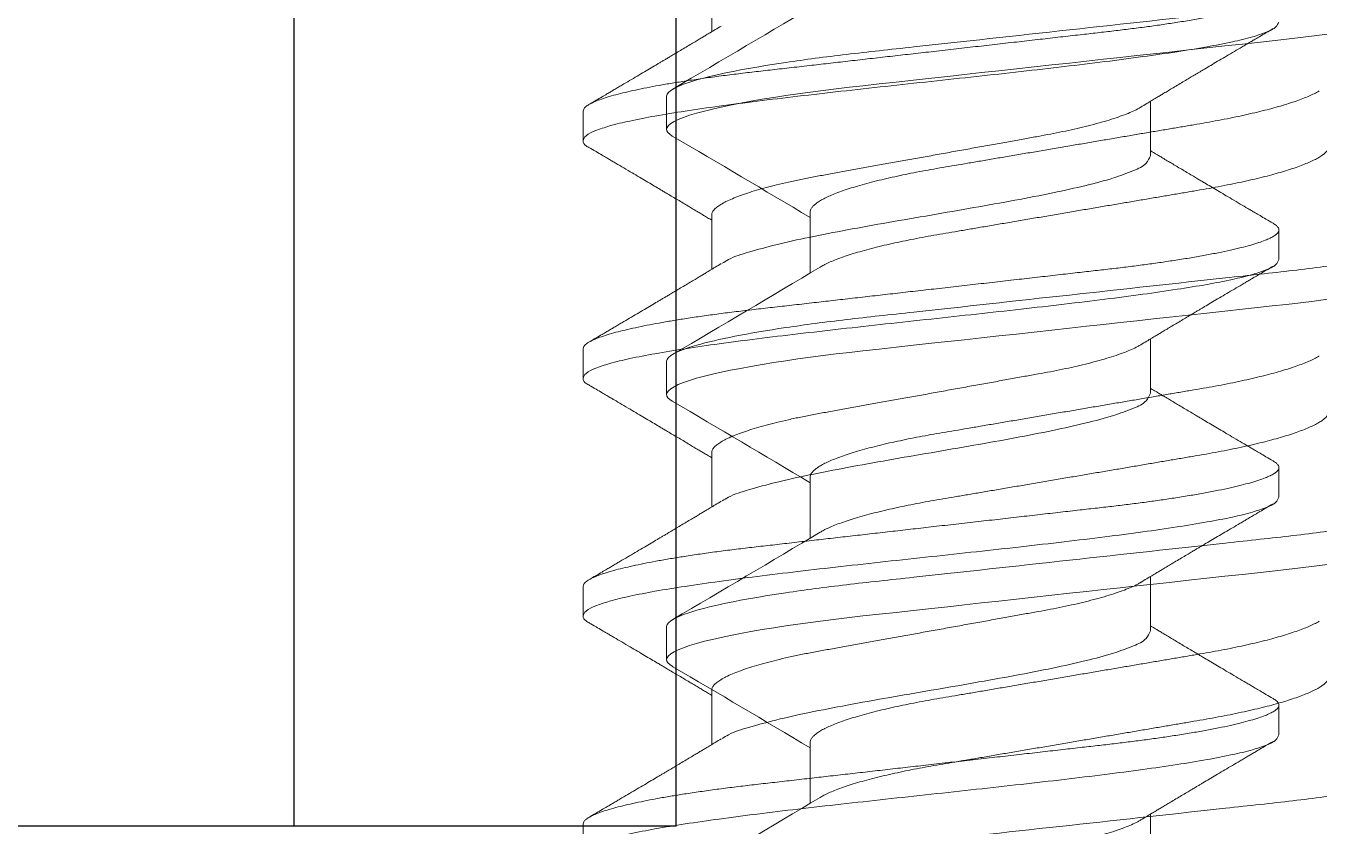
# Model space of a CAD drawing. Extents: x -82 to 113, y -82 to 93.
# Drawn here: x 28.7359 to 29.0407, y 78.844 to 79.0326 of the extents above; entities that cross this region are included whole.
import ezdxf

# ---------------------------------------------------------------- set-up
doc = ezdxf.new("R2010")
doc.units = 0
doc.header["$MEASUREMENT"] = 0
doc.linetypes.add('SLD-Solid', pattern=[0])
doc.layers.get('0').update_dxf_attribs({"linetype": 'CONTINUOUS'})
doc.layers.add('Ballons', color=7, linetype='CONTINUOUS')
doc.layers.add('INERTIA', color=7, linetype='CONTINUOUS')

# ---------------------------------------------------------------- blocks, each defined once
blk = doc.blocks.new('NO 8 2 IN')
at = {"color": 7, "linetype": 'SLD-Solid', "lineweight": 15}
for p, q in [((0.2505, 0.082), (0.2435, 0.082)), ((0.3065, 0.082), (0.2995, 0.082)), ((0.3625, 0.082), (0.3555, 0.082)), ((0.4185, 0.082), (0.4115, 0.082)), ((0.282, 0.05169), (0.26921, 0.05169)), ((0.338, 0.05169), (0.32521, 0.05169)), ((0.394, 0.05169), (0.38121, 0.05169)), ((0.45, 0.05169), (0.43721, 0.05169)), ((0.24, -0.05169), (0.25279, -0.05169)), ((0.296, -0.05169), (0.30879, -0.05169)), ((0.352, -0.05169), (0.36479, -0.05169)), ((0.408, -0.05169), (0.42079, -0.05169)), ((0.2715, -0.082), (0.2785, -0.082)), ((0.3275, -0.082), (0.3345, -0.082)), ((0.3835, -0.082), (0.3905, -0.082))]:
    blk.add_line(p, q, dxfattribs=at)
for points, knots in [([(0.24186, 0.08045), (0.24199, 0.08074), (0.24231, 0.08144), (0.24352, 0.08233), (0.24507, 0.08107), (0.24601, 0.07885), (0.24718, 0.07537), (0.24828, 0.07064), (0.24943, 0.0647), (0.25057, 0.05766), (0.25172, 0.04964), (0.25288, 0.04077), (0.25403, 0.0312), (0.25519, 0.0211), (0.25634, 0.01064), (0.2575, 0), (0.25866, -0.01064), (0.25981, -0.0211), (0.26097, -0.03121), (0.26212, -0.04077), (0.26328, -0.04964), (0.26443, -0.05766), (0.26557, -0.06471), (0.26672, -0.07062), (0.26781, -0.07541), (0.26899, -0.07877), (0.26993, -0.08123), (0.27108, -0.0818), (0.2715, -0.082)], [0, 0, 0, 0, 0.005731, 0.013729, 0.021729, 0.035806, 0.057193, 0.085897, 0.121575, 0.163691, 0.211566, 0.264413, 0.32135, 0.381419, 0.443609, 0.506868, 0.570127, 0.632316, 0.692385, 0.749322, 0.802168, 0.850043, 0.892158, 0.927835, 0.956539, 0.977925, 0.992002, 1, 1, 1, 1]), ([(0.2505, 0.082), (0.25067, 0.08196), (0.25108, 0.08188), (0.25159, 0.08134), (0.25213, 0.08055), (0.25267, 0.07943), (0.25324, 0.078), (0.25382, 0.07624), (0.25439, 0.07424), (0.25494, 0.07201), (0.25549, 0.06959), (0.25604, 0.06692), (0.25658, 0.06404), (0.25711, 0.06094), (0.25766, 0.05756), (0.2582, 0.05389), (0.25874, 0.04995), (0.25926, 0.04587), (0.25976, 0.04167), (0.26025, 0.03731), (0.26077, 0.03278), (0.26129, 0.02821), (0.26181, 0.02362), (0.26233, 0.01904), (0.26287, 0.01436), (0.26341, 0.00962), (0.26395, 0.00482), (0.26452, -0.00015), (0.2651, -0.00526), (0.26569, -0.01048), (0.26628, -0.01564), (0.26686, -0.02071), (0.26742, -0.02565), (0.26797, -0.03045), (0.26848, -0.03495), (0.26896, -0.03915), (0.2694, -0.04309), (0.26987, -0.04691), (0.27035, -0.05063), (0.27085, -0.05422), (0.27138, -0.05776), (0.27193, -0.06122), (0.27252, -0.06456), (0.27311, -0.06766), (0.2737, -0.07048), (0.2743, -0.07301), (0.27489, -0.07524), (0.27546, -0.07712), (0.27601, -0.07865), (0.27652, -0.07985), (0.27702, -0.08079), (0.27751, -0.08145), (0.27798, -0.0819), (0.27834, -0.08197), (0.2785, -0.082)], [0, 0, 0, 0, 0.003093, 0.007218, 0.012849, 0.020196, 0.029358, 0.040369, 0.053222, 0.066588, 0.081416, 0.097635, 0.11516, 0.133891, 0.153715, 0.176448, 0.200175, 0.224724, 0.249925, 0.275906, 0.303091, 0.331379, 0.358168, 0.385658, 0.413725, 0.442233, 0.471038, 0.499995, 0.531578, 0.562967, 0.593969, 0.624401, 0.654092, 0.682884, 0.710637, 0.735058, 0.758527, 0.78147, 0.803831, 0.825476, 0.846274, 0.867849, 0.888108, 0.906911, 0.924131, 0.939662, 0.953422, 0.965357, 0.974673, 0.982441, 0.988705, 0.993557, 0.99719, 1, 1, 1, 1]), ([(0.27056, 0.04945), (0.27028, 0.04991), (0.26975, 0.05078), (0.26903, 0.05198), (0.26843, 0.05298), (0.26791, 0.05385), (0.2674, 0.05471), (0.26682, 0.05567), (0.26614, 0.05681), (0.2654, 0.05805), (0.26464, 0.05932), (0.26393, 0.06051), (0.26332, 0.06153), (0.26283, 0.06237), (0.2624, 0.06309), (0.262, 0.06377), (0.26143, 0.06472), (0.26068, 0.06599), (0.25974, 0.06758), (0.25873, 0.06928), (0.2577, 0.07104), (0.25681, 0.07255), (0.25609, 0.07376), (0.25557, 0.07465), (0.25505, 0.07552), (0.25449, 0.07647), (0.25382, 0.07762), (0.25299, 0.07903), (0.25239, 0.08006), (0.25206, 0.08062)], [0, 0, 0, 0, 0.0451994, 0.0838995, 0.1160725, 0.1417323, 0.1675759, 0.1986999, 0.2351163, 0.2768365, 0.318633, 0.357685, 0.3906107, 0.4173953, 0.438437, 0.4596498, 0.4829882, 0.5298511, 0.5815661, 0.6360153, 0.6932005, 0.7506899, 0.7808661, 0.8094732, 0.8365086, 0.8645783, 0.9009618, 0.9460988, 1, 1, 1, 1]), ([(0.29794, 0.08062), (0.29762, 0.08006), (0.29701, 0.07903), (0.29618, 0.07762), (0.29551, 0.07648), (0.29495, 0.07553), (0.29426, 0.07436), (0.29336, 0.07282), (0.29227, 0.07098), (0.29121, 0.06918), (0.29023, 0.06752), (0.2893, 0.06596), (0.28853, 0.06465), (0.28791, 0.06361), (0.28739, 0.06273), (0.28679, 0.06173), (0.28612, 0.0606), (0.28539, 0.05936), (0.28467, 0.05816), (0.28398, 0.057), (0.28333, 0.05592), (0.28274, 0.05493), (0.28219, 0.05401), (0.28165, 0.05311), (0.28119, 0.05234), (0.28089, 0.05184), (0.28079, 0.05169)], [0, 0, 0, 0, 0.057982, 0.10656, 0.145743, 0.175979, 0.205039, 0.26703, 0.335195, 0.395553, 0.453065, 0.507733, 0.55728, 0.588303, 0.615908, 0.648764, 0.691919, 0.733036, 0.777294, 0.8174, 0.853077, 0.889788, 0.920247, 0.948394, 0.983846, 1, 1, 1, 1]), ([(0.29786, 0.08045), (0.29799, 0.08074), (0.29831, 0.08144), (0.29952, 0.08233), (0.30107, 0.08107), (0.30201, 0.07885), (0.30318, 0.07537), (0.30428, 0.07064), (0.30543, 0.0647), (0.30657, 0.05766), (0.30772, 0.04964), (0.30888, 0.04077), (0.31003, 0.0312), (0.31119, 0.0211), (0.31234, 0.01064), (0.3135, 0), (0.31466, -0.01064), (0.31581, -0.0211), (0.31697, -0.03121), (0.31812, -0.04077), (0.31928, -0.04964), (0.32043, -0.05766), (0.32157, -0.06471), (0.32272, -0.07062), (0.32381, -0.07541), (0.32499, -0.07877), (0.32593, -0.08123), (0.32708, -0.0818), (0.3275, -0.082)], [0, 0, 0, 0, 0.005731, 0.013729, 0.021728, 0.035806, 0.057192, 0.085897, 0.121575, 0.16369, 0.211566, 0.264413, 0.32135, 0.381419, 0.443609, 0.506868, 0.570127, 0.632316, 0.692385, 0.749321, 0.802168, 0.850043, 0.892157, 0.927835, 0.956539, 0.977925, 0.992001, 1, 1, 1, 1]), ([(0.3065, 0.082), (0.30667, 0.08196), (0.30708, 0.08188), (0.30759, 0.08134), (0.30813, 0.08055), (0.30867, 0.07943), (0.30924, 0.078), (0.30982, 0.07624), (0.31039, 0.07424), (0.31094, 0.07201), (0.31149, 0.06959), (0.31204, 0.06692), (0.31258, 0.06404), (0.31311, 0.06094), (0.31365, 0.05756), (0.3142, 0.05389), (0.31474, 0.04995), (0.31526, 0.04587), (0.31576, 0.04167), (0.31625, 0.03731), (0.31677, 0.03278), (0.31729, 0.02821), (0.31781, 0.02362), (0.31833, 0.01904), (0.31886, 0.01436), (0.31941, 0.00962), (0.31995, 0.00482), (0.32052, -0.00015), (0.3211, -0.00526), (0.32169, -0.01048), (0.32228, -0.01564), (0.32286, -0.02071), (0.32342, -0.02565), (0.32397, -0.03045), (0.32448, -0.03495), (0.32496, -0.03915), (0.3254, -0.04309), (0.32587, -0.04691), (0.32635, -0.05063), (0.32685, -0.05422), (0.32738, -0.05776), (0.32793, -0.06122), (0.32852, -0.06456), (0.32911, -0.06766), (0.3297, -0.07048), (0.3303, -0.07301), (0.33089, -0.07524), (0.33146, -0.07712), (0.33201, -0.07865), (0.33252, -0.07985), (0.33302, -0.08079), (0.33351, -0.08145), (0.33398, -0.0819), (0.33434, -0.08197), (0.3345, -0.082)], [0, 0, 0, 0, 0.003092, 0.007218, 0.012848, 0.020196, 0.029358, 0.040368, 0.053221, 0.066587, 0.081415, 0.097635, 0.11516, 0.13389, 0.153715, 0.176448, 0.200174, 0.224724, 0.249924, 0.275905, 0.303091, 0.331379, 0.358167, 0.385658, 0.413725, 0.442232, 0.471038, 0.499995, 0.531578, 0.562966, 0.593969, 0.624401, 0.654092, 0.682884, 0.710636, 0.735058, 0.758527, 0.78147, 0.803831, 0.825476, 0.846274, 0.867849, 0.888108, 0.906911, 0.924131, 0.939662, 0.953422, 0.965357, 0.974673, 0.982441, 0.988705, 0.993557, 0.99719, 1, 1, 1, 1]), ([(0.32656, 0.04945), (0.32628, 0.04991), (0.32575, 0.05078), (0.32503, 0.05198), (0.32443, 0.05298), (0.32391, 0.05385), (0.3234, 0.05471), (0.32282, 0.05567), (0.32214, 0.05681), (0.3214, 0.05805), (0.32064, 0.05932), (0.31993, 0.06051), (0.31932, 0.06153), (0.31883, 0.06237), (0.3184, 0.06309), (0.318, 0.06377), (0.31743, 0.06472), (0.31668, 0.06599), (0.31574, 0.06758), (0.31473, 0.06928), (0.3137, 0.07104), (0.31281, 0.07255), (0.31209, 0.07376), (0.31157, 0.07465), (0.31105, 0.07552), (0.31049, 0.07647), (0.30982, 0.07762), (0.30899, 0.07903), (0.30839, 0.08006), (0.30806, 0.08062)], [0, 0, 0, 0, 0.0451994, 0.0838995, 0.1160725, 0.1417313, 0.1675749, 0.1986999, 0.2351163, 0.2768365, 0.318633, 0.357685, 0.3906107, 0.4173953, 0.438437, 0.4596488, 0.4829882, 0.5298511, 0.5815661, 0.6360153, 0.6931995, 0.7506899, 0.7808661, 0.8094732, 0.8365086, 0.8645783, 0.9009618, 0.9460988, 1, 1, 1, 1]), ([(0.35394, 0.08062), (0.35362, 0.08006), (0.35301, 0.07903), (0.35218, 0.07762), (0.35151, 0.07648), (0.35095, 0.07553), (0.35026, 0.07436), (0.34936, 0.07282), (0.34827, 0.07098), (0.34721, 0.06918), (0.34623, 0.06752), (0.3453, 0.06596), (0.34453, 0.06465), (0.34391, 0.06361), (0.34339, 0.06273), (0.34279, 0.06173), (0.34212, 0.0606), (0.34139, 0.05936), (0.34067, 0.05816), (0.33998, 0.057), (0.33933, 0.05592), (0.33874, 0.05493), (0.33819, 0.05401), (0.33765, 0.05311), (0.33719, 0.05234), (0.33689, 0.05184), (0.33679, 0.05169)], [0, 0, 0, 0, 0.057982, 0.10656, 0.145743, 0.175978, 0.205039, 0.26703, 0.335195, 0.395552, 0.453065, 0.507732, 0.55728, 0.588303, 0.615908, 0.648764, 0.691919, 0.733036, 0.777294, 0.8174, 0.853077, 0.889788, 0.920247, 0.948394, 0.983846, 1, 1, 1, 1]), ([(0.35386, 0.08045), (0.35399, 0.08074), (0.35431, 0.08144), (0.35552, 0.08233), (0.35707, 0.08107), (0.35801, 0.07885), (0.35918, 0.07537), (0.36028, 0.07064), (0.36143, 0.0647), (0.36257, 0.05766), (0.36372, 0.04964), (0.36488, 0.04077), (0.36603, 0.0312), (0.36719, 0.0211), (0.36834, 0.01064), (0.3695, 0), (0.37066, -0.01064), (0.37181, -0.0211), (0.37297, -0.03121), (0.37412, -0.04077), (0.37528, -0.04964), (0.37643, -0.05766), (0.37757, -0.06471), (0.37872, -0.07062), (0.37981, -0.07541), (0.38099, -0.07877), (0.38193, -0.08123), (0.38308, -0.0818), (0.3835, -0.082)], [0, 0, 0, 0, 0.005731, 0.013729, 0.021728, 0.035806, 0.057192, 0.085897, 0.121575, 0.16369, 0.211566, 0.264413, 0.32135, 0.381419, 0.443609, 0.506868, 0.570127, 0.632316, 0.692385, 0.749321, 0.802168, 0.850043, 0.892157, 0.927835, 0.956539, 0.977925, 0.992001, 1, 1, 1, 1]), ([(0.3625, 0.082), (0.36267, 0.08196), (0.36308, 0.08188), (0.36359, 0.08134), (0.36413, 0.08055), (0.36467, 0.07943), (0.36524, 0.078), (0.36582, 0.07624), (0.36639, 0.07424), (0.36694, 0.07201), (0.36749, 0.06959), (0.36804, 0.06692), (0.36858, 0.06404), (0.36911, 0.06094), (0.36966, 0.05756), (0.3702, 0.05389), (0.37074, 0.04995), (0.37126, 0.04587), (0.37176, 0.04167), (0.37225, 0.03731), (0.37277, 0.03278), (0.37329, 0.02821), (0.37381, 0.02362), (0.37433, 0.01904), (0.37487, 0.01436), (0.37541, 0.00962), (0.37595, 0.00482), (0.37652, -0.00015), (0.3771, -0.00526), (0.37769, -0.01048), (0.37828, -0.01564), (0.37886, -0.02071), (0.37942, -0.02565), (0.37997, -0.03045), (0.38048, -0.03495), (0.38096, -0.03915), (0.3814, -0.04309), (0.38187, -0.04691), (0.38235, -0.05063), (0.38285, -0.05422), (0.38338, -0.05776), (0.38393, -0.06122), (0.38452, -0.06456), (0.38511, -0.06766), (0.3857, -0.07048), (0.3863, -0.07301), (0.38689, -0.07524), (0.38746, -0.07712), (0.38801, -0.07865), (0.38852, -0.07985), (0.38902, -0.08079), (0.38951, -0.08145), (0.38998, -0.0819), (0.39034, -0.08197), (0.3905, -0.082)], [0, 0, 0, 0, 0.003092, 0.007218, 0.012848, 0.020196, 0.029358, 0.040368, 0.053221, 0.066587, 0.081415, 0.097635, 0.11516, 0.13389, 0.153715, 0.176448, 0.200174, 0.224724, 0.249924, 0.275905, 0.303091, 0.331379, 0.358167, 0.385658, 0.413725, 0.442232, 0.471038, 0.499994, 0.531578, 0.562966, 0.593968, 0.624401, 0.654092, 0.682884, 0.710636, 0.735058, 0.758526, 0.78147, 0.803831, 0.825476, 0.846274, 0.867849, 0.888108, 0.906911, 0.924131, 0.939662, 0.953422, 0.965357, 0.974672, 0.982441, 0.988705, 0.993557, 0.99719, 1, 1, 1, 1]), ([(0.38256, 0.04945), (0.38228, 0.04991), (0.38175, 0.05078), (0.38103, 0.05198), (0.38043, 0.05298), (0.37991, 0.05385), (0.3794, 0.05471), (0.37882, 0.05567), (0.37814, 0.05681), (0.3774, 0.05805), (0.37664, 0.05932), (0.37593, 0.06051), (0.37532, 0.06153), (0.37483, 0.06237), (0.3744, 0.06309), (0.374, 0.06377), (0.37343, 0.06472), (0.37268, 0.06599), (0.37174, 0.06758), (0.37073, 0.06928), (0.3697, 0.07104), (0.36881, 0.07255), (0.36809, 0.07376), (0.36757, 0.07465), (0.36705, 0.07552), (0.36649, 0.07647), (0.36582, 0.07762), (0.36499, 0.07903), (0.36439, 0.08006), (0.36406, 0.08062)], [0, 0, 0, 0, 0.045199, 0.083899, 0.116073, 0.141731, 0.167575, 0.198699, 0.235117, 0.276837, 0.318632, 0.357685, 0.39061, 0.417396, 0.438437, 0.459649, 0.482989, 0.529851, 0.581567, 0.636016, 0.6932, 0.750691, 0.780867, 0.809473, 0.836508, 0.864578, 0.900963, 0.9461, 1, 1, 1, 1]), ([(0.40994, 0.08062), (0.40962, 0.08006), (0.40901, 0.07903), (0.40818, 0.07762), (0.40751, 0.07648), (0.40695, 0.07553), (0.40626, 0.07436), (0.40536, 0.07282), (0.40427, 0.07098), (0.40321, 0.06918), (0.40223, 0.06752), (0.4013, 0.06596), (0.40053, 0.06465), (0.39991, 0.06361), (0.39939, 0.06273), (0.39879, 0.06173), (0.39812, 0.0606), (0.39739, 0.05936), (0.39667, 0.05816), (0.39598, 0.057), (0.39533, 0.05592), (0.39474, 0.05493), (0.39419, 0.05401), (0.39365, 0.05311), (0.39319, 0.05234), (0.39289, 0.05184), (0.39279, 0.05169)], [0, 0, 0, 0, 0.057982, 0.10656, 0.145743, 0.175978, 0.205039, 0.267031, 0.335196, 0.395553, 0.453065, 0.507733, 0.55728, 0.588303, 0.615909, 0.648764, 0.691919, 0.733036, 0.777294, 0.817401, 0.853077, 0.889788, 0.920247, 0.948394, 0.983846, 1, 1, 1, 1]), ([(0.40986, 0.08045), (0.40999, 0.08074), (0.41031, 0.08144), (0.41152, 0.08233), (0.41307, 0.08107), (0.41401, 0.07885), (0.41518, 0.07537), (0.41628, 0.07064), (0.41743, 0.0647), (0.41857, 0.05766), (0.41972, 0.04964), (0.42088, 0.04077), (0.42203, 0.0312), (0.42319, 0.0211), (0.42434, 0.01064), (0.4255, 0), (0.42666, -0.01064), (0.42781, -0.0211), (0.42897, -0.03121), (0.43012, -0.04077), (0.43128, -0.04964), (0.43243, -0.05766), (0.43357, -0.06471), (0.43472, -0.07062), (0.43581, -0.07541), (0.43699, -0.07877), (0.43793, -0.08123), (0.43908, -0.0818), (0.4395, -0.082)], [0, 0, 0, 0, 0.0057312, 0.0137294, 0.0217283, 0.0358057, 0.0571924, 0.0858972, 0.1215754, 0.1636904, 0.2115661, 0.2644133, 0.3213499, 0.3814193, 0.4436088, 0.5068678, 0.5701267, 0.6323161, 0.6923852, 0.7493214, 0.8021681, 0.8500432, 0.8921576, 0.9278349, 0.956539, 0.9779248, 0.9920013, 1, 1, 1, 1]), ([(0.4185, 0.082), (0.41867, 0.08196), (0.41908, 0.08188), (0.41959, 0.08134), (0.42013, 0.08055), (0.42067, 0.07943), (0.42124, 0.078), (0.42182, 0.07624), (0.42239, 0.07424), (0.42294, 0.07201), (0.42349, 0.06959), (0.42404, 0.06692), (0.42458, 0.06404), (0.42511, 0.06094), (0.42565, 0.05756), (0.4262, 0.05389), (0.42674, 0.04995), (0.42726, 0.04587), (0.42776, 0.04167), (0.42825, 0.03731), (0.42877, 0.03278), (0.42929, 0.02821), (0.42981, 0.02362), (0.43033, 0.01904), (0.43087, 0.01436), (0.43141, 0.00962), (0.43195, 0.00482), (0.43252, -0.00015), (0.4331, -0.00526), (0.43369, -0.01048), (0.43428, -0.01564), (0.43486, -0.02071), (0.43542, -0.02565), (0.43597, -0.03045), (0.43648, -0.03495), (0.43696, -0.03915), (0.4374, -0.04309), (0.43787, -0.04691), (0.43835, -0.05063), (0.43885, -0.05422), (0.43938, -0.05776), (0.43993, -0.06122), (0.44052, -0.06456), (0.44111, -0.06766), (0.4417, -0.07048), (0.4423, -0.07301), (0.44289, -0.07524), (0.44346, -0.07712), (0.44401, -0.07865), (0.44452, -0.07985), (0.44502, -0.08079), (0.44551, -0.08145), (0.44598, -0.0819), (0.44634, -0.08197), (0.4465, -0.082)], [0, 0, 0, 0, 0.003092, 0.007218, 0.012848, 0.020196, 0.029358, 0.040369, 0.053221, 0.066587, 0.081415, 0.097635, 0.11516, 0.13389, 0.153715, 0.176448, 0.200174, 0.224724, 0.249924, 0.275906, 0.303091, 0.331379, 0.358168, 0.385658, 0.413725, 0.442232, 0.471038, 0.499995, 0.531578, 0.562966, 0.593969, 0.624401, 0.654092, 0.682884, 0.710636, 0.735058, 0.758527, 0.78147, 0.803831, 0.825476, 0.846274, 0.867849, 0.888108, 0.906911, 0.924131, 0.939662, 0.953422, 0.965357, 0.974673, 0.982441, 0.988705, 0.993557, 0.99719, 1, 1, 1, 1]), ([(0.43856, 0.04945), (0.43828, 0.04991), (0.43775, 0.05078), (0.43703, 0.05198), (0.43643, 0.05298), (0.43591, 0.05385), (0.4354, 0.05471), (0.43482, 0.05567), (0.43414, 0.05681), (0.4334, 0.05805), (0.43264, 0.05932), (0.43193, 0.06051), (0.43132, 0.06153), (0.43083, 0.06237), (0.4304, 0.06309), (0.43, 0.06377), (0.42943, 0.06472), (0.42868, 0.06599), (0.42774, 0.06758), (0.42673, 0.06928), (0.4257, 0.07104), (0.42481, 0.07255), (0.42409, 0.07376), (0.42357, 0.07465), (0.42305, 0.07552), (0.42249, 0.07647), (0.42182, 0.07762), (0.42099, 0.07903), (0.42039, 0.08006), (0.42006, 0.08062)], [0, 0, 0, 0, 0.0451999, 0.083899, 0.1160726, 0.1417319, 0.1675755, 0.1986995, 0.2351164, 0.2768371, 0.3186332, 0.3576857, 0.3906104, 0.417396, 0.4384372, 0.4596495, 0.4829884, 0.5298514, 0.5815664, 0.6360157, 0.6932004, 0.7506903, 0.7808665, 0.8094736, 0.8365085, 0.8645782, 0.9009622, 0.9460993, 1, 1, 1, 1]), ([(0.226, 0.05169), (0.2262, 0.05166), (0.22664, 0.05159), (0.22727, 0.05114), (0.2279, 0.05045), (0.22856, 0.04949), (0.22923, 0.04825), (0.2299, 0.04678), (0.23056, 0.04508), (0.23122, 0.0432), (0.23187, 0.0411), (0.23251, 0.0388), (0.23316, 0.03628), (0.2338, 0.03355), (0.23442, 0.03063), (0.23502, 0.0276), (0.23559, 0.02443), (0.23618, 0.02113), (0.23679, 0.01775), (0.23742, 0.0143), (0.23805, 0.01082), (0.23869, 0.00726), (0.23934, 0.00364), (0.24001, -0.00007), (0.2407, -0.00386), (0.24139, -0.00769), (0.24207, -0.01146), (0.24273, -0.01513), (0.24337, -0.01868), (0.24398, -0.02203), (0.24454, -0.02517), (0.24508, -0.02813), (0.24565, -0.03098), (0.24624, -0.03372), (0.24687, -0.03639), (0.24752, -0.03894), (0.24821, -0.04135), (0.2489, -0.04355), (0.24959, -0.0455), (0.25029, -0.0472), (0.25088, -0.04849), (0.2513, -0.04919), (0.25145, -0.04943)], [0, 0, 0, 0, 0.0056596, 0.0125775, 0.0213653, 0.0323514, 0.0456894, 0.0614234, 0.0784222, 0.0974409, 0.1183585, 0.1410209, 0.1652458, 0.1924203, 0.2208648, 0.2503104, 0.2805997, 0.3124186, 0.3457877, 0.3784822, 0.412166, 0.4466135, 0.4815807, 0.5168111, 0.5541707, 0.5912168, 0.6276441, 0.6631648, 0.6975151, 0.7304611, 0.7600589, 0.7884189, 0.816064, 0.8427915, 0.8683763, 0.8940211, 0.9178953, 0.9397843, 0.9595096, 0.9769374, 0.9919871, 1, 1, 1, 1]), ([(0.27063, 0.04922), (0.27093, 0.04874), (0.27214, 0.04681), (0.27341, 0.04246), (0.27518, 0.03613), (0.27685, 0.02837), (0.27857, 0.01954), (0.28028, 0.00996), (0.282, 0), (0.28372, -0.00996), (0.28543, -0.01954), (0.28714, -0.02838), (0.28885, -0.0361), (0.2905, -0.04254), (0.29224, -0.04717), (0.29368, -0.05064), (0.29537, -0.0514), (0.296, -0.05169)], [0, 0, 0, 0, 0.016211, 0.064626, 0.128031, 0.204413, 0.291076, 0.384847, 0.48225, 0.579652, 0.673423, 0.760083, 0.836464, 0.899866, 0.948278, 0.98085, 1, 1, 1, 1]), ([(0.282, 0.05169), (0.2822, 0.05166), (0.28264, 0.05159), (0.28327, 0.05114), (0.2839, 0.05045), (0.28456, 0.04949), (0.28523, 0.04825), (0.2859, 0.04678), (0.28656, 0.04508), (0.28722, 0.0432), (0.28787, 0.0411), (0.28851, 0.0388), (0.28916, 0.03628), (0.2898, 0.03355), (0.29042, 0.03063), (0.29102, 0.0276), (0.29159, 0.02443), (0.29218, 0.02113), (0.29279, 0.01775), (0.29342, 0.0143), (0.29405, 0.01082), (0.29469, 0.00726), (0.29534, 0.00364), (0.29601, -0.00007), (0.2967, -0.00386), (0.29739, -0.00769), (0.29807, -0.01146), (0.29873, -0.01513), (0.29937, -0.01868), (0.29998, -0.02203), (0.30054, -0.02517), (0.30108, -0.02813), (0.30165, -0.03098), (0.30224, -0.03372), (0.30287, -0.03639), (0.30352, -0.03894), (0.30421, -0.04135), (0.3049, -0.04355), (0.30559, -0.0455), (0.30629, -0.0472), (0.30688, -0.04849), (0.3073, -0.04919), (0.30745, -0.04943)], [0, 0, 0, 0, 0.00566, 0.012577, 0.021365, 0.032352, 0.045689, 0.061423, 0.078422, 0.097441, 0.118359, 0.141021, 0.165246, 0.19242, 0.220865, 0.25031, 0.2806, 0.312419, 0.345788, 0.378482, 0.412166, 0.446614, 0.481581, 0.516811, 0.554171, 0.591217, 0.627644, 0.663165, 0.697515, 0.730461, 0.760059, 0.788419, 0.816064, 0.842792, 0.868376, 0.894021, 0.917895, 0.939784, 0.95951, 0.976937, 0.991987, 1, 1, 1, 1]), ([(0.32663, 0.04922), (0.32693, 0.04874), (0.32814, 0.04681), (0.32941, 0.04246), (0.33118, 0.03613), (0.33285, 0.02837), (0.33457, 0.01954), (0.33628, 0.00996), (0.338, 0), (0.33972, -0.00996), (0.34143, -0.01954), (0.34314, -0.02838), (0.34485, -0.0361), (0.3465, -0.04254), (0.34824, -0.04717), (0.34968, -0.05064), (0.35137, -0.0514), (0.352, -0.05169)], [0, 0, 0, 0, 0.016211, 0.064626, 0.128031, 0.204413, 0.291076, 0.384847, 0.48225, 0.579652, 0.673423, 0.760084, 0.836464, 0.899866, 0.948278, 0.980851, 1, 1, 1, 1]), ([(0.338, 0.05169), (0.3382, 0.05166), (0.33864, 0.05159), (0.33927, 0.05114), (0.3399, 0.05045), (0.34056, 0.04949), (0.34123, 0.04825), (0.3419, 0.04678), (0.34256, 0.04508), (0.34322, 0.0432), (0.34387, 0.0411), (0.34451, 0.0388), (0.34516, 0.03628), (0.3458, 0.03355), (0.34642, 0.03063), (0.34702, 0.0276), (0.34759, 0.02443), (0.34818, 0.02113), (0.34879, 0.01775), (0.34942, 0.0143), (0.35005, 0.01082), (0.35069, 0.00726), (0.35134, 0.00364), (0.35201, -0.00007), (0.3527, -0.00386), (0.35339, -0.00769), (0.35407, -0.01146), (0.35473, -0.01513), (0.35537, -0.01868), (0.35598, -0.02203), (0.35654, -0.02517), (0.35708, -0.02813), (0.35765, -0.03098), (0.35824, -0.03372), (0.35887, -0.03639), (0.35952, -0.03894), (0.36021, -0.04135), (0.3609, -0.04355), (0.36159, -0.0455), (0.36229, -0.0472), (0.36288, -0.04849), (0.3633, -0.04919), (0.36345, -0.04943)], [0, 0, 0, 0, 0.00566, 0.012578, 0.021366, 0.032352, 0.04569, 0.061424, 0.078422, 0.097441, 0.118359, 0.141021, 0.165246, 0.192421, 0.220865, 0.250311, 0.2806, 0.312419, 0.345788, 0.378482, 0.412166, 0.446614, 0.481581, 0.516811, 0.554171, 0.591217, 0.627644, 0.663165, 0.697515, 0.730461, 0.760059, 0.788419, 0.816064, 0.842792, 0.868377, 0.894021, 0.917895, 0.939785, 0.95951, 0.976938, 0.991987, 1, 1, 1, 1]), ([(0.38263, 0.04922), (0.38293, 0.04874), (0.38414, 0.04681), (0.38541, 0.04246), (0.38718, 0.03613), (0.38885, 0.02837), (0.39057, 0.01954), (0.39228, 0.00996), (0.394, 0), (0.39572, -0.00996), (0.39743, -0.01954), (0.39914, -0.02838), (0.40085, -0.0361), (0.4025, -0.04254), (0.40424, -0.04717), (0.40568, -0.05064), (0.40737, -0.0514), (0.408, -0.05169)], [0, 0, 0, 0, 0.016211, 0.064626, 0.128031, 0.204413, 0.291076, 0.384847, 0.48225, 0.579652, 0.673423, 0.760083, 0.836464, 0.899866, 0.948278, 0.98085, 1, 1, 1, 1]), ([(0.394, 0.05169), (0.3942, 0.05166), (0.39464, 0.05159), (0.39527, 0.05114), (0.3959, 0.05045), (0.39656, 0.04949), (0.39723, 0.04825), (0.3979, 0.04678), (0.39856, 0.04508), (0.39922, 0.0432), (0.39987, 0.0411), (0.40051, 0.0388), (0.40116, 0.03628), (0.40179, 0.03355), (0.40242, 0.03063), (0.40302, 0.0276), (0.40359, 0.02443), (0.40418, 0.02113), (0.40479, 0.01775), (0.40542, 0.0143), (0.40605, 0.01082), (0.40669, 0.00726), (0.40734, 0.00364), (0.40801, -0.00007), (0.4087, -0.00386), (0.40939, -0.00769), (0.41007, -0.01146), (0.41073, -0.01513), (0.41137, -0.01868), (0.41198, -0.02203), (0.41254, -0.02517), (0.41308, -0.02813), (0.41365, -0.03098), (0.41424, -0.03372), (0.41487, -0.03639), (0.41552, -0.03894), (0.41621, -0.04135), (0.4169, -0.04355), (0.41759, -0.0455), (0.41829, -0.0472), (0.41888, -0.04849), (0.4193, -0.04919), (0.41945, -0.04943)], [0, 0, 0, 0, 0.00566, 0.012578, 0.021366, 0.032352, 0.04569, 0.061424, 0.078423, 0.097441, 0.118359, 0.141021, 0.165246, 0.192421, 0.220865, 0.250311, 0.2806, 0.312419, 0.345788, 0.378482, 0.412166, 0.446614, 0.481581, 0.516811, 0.554171, 0.591217, 0.627644, 0.663165, 0.697515, 0.730461, 0.760059, 0.788419, 0.816064, 0.842792, 0.868376, 0.894021, 0.917895, 0.939784, 0.95951, 0.976938, 0.991987, 1, 1, 1, 1]), ([(0.25144, -0.04945), (0.25172, -0.04991), (0.25225, -0.05078), (0.25297, -0.05198), (0.25357, -0.05298), (0.25409, -0.05385), (0.2546, -0.05471), (0.25518, -0.05567), (0.25586, -0.05681), (0.2566, -0.05805), (0.25736, -0.05932), (0.25807, -0.06051), (0.25868, -0.06153), (0.25917, -0.06237), (0.2596, -0.06309), (0.26, -0.06377), (0.26057, -0.06472), (0.26132, -0.06599), (0.26226, -0.06758), (0.26327, -0.06928), (0.2643, -0.07104), (0.26519, -0.07255), (0.26591, -0.07376), (0.26643, -0.07465), (0.26695, -0.07552), (0.26751, -0.07647), (0.26818, -0.07762), (0.26901, -0.07903), (0.26961, -0.08006), (0.26994, -0.08062)], [0, 0, 0, 0, 0.045199, 0.083899, 0.116073, 0.141731, 0.167575, 0.198699, 0.235117, 0.276837, 0.318633, 0.357685, 0.39061, 0.417396, 0.438437, 0.459649, 0.482989, 0.529852, 0.581567, 0.636016, 0.6932, 0.750691, 0.780867, 0.809474, 0.836508, 0.864578, 0.900963, 0.9461, 1, 1, 1, 1]), ([(0.28006, -0.08062), (0.28038, -0.08006), (0.28099, -0.07903), (0.28182, -0.07762), (0.28249, -0.07648), (0.28305, -0.07553), (0.28374, -0.07436), (0.28464, -0.07282), (0.28573, -0.07098), (0.28679, -0.06918), (0.28777, -0.06752), (0.2887, -0.06596), (0.28947, -0.06465), (0.29009, -0.06361), (0.29061, -0.06273), (0.29121, -0.06173), (0.29188, -0.0606), (0.29261, -0.05936), (0.29333, -0.05816), (0.29402, -0.057), (0.29467, -0.05592), (0.29526, -0.05493), (0.29581, -0.05401), (0.29635, -0.05311), (0.29681, -0.05234), (0.29711, -0.05184), (0.29721, -0.05169)], [0, 0, 0, 0, 0.0579817, 0.1065596, 0.1457427, 0.1759776, 0.2050392, 0.2670301, 0.3351954, 0.3955529, 0.4530647, 0.5077331, 0.5572798, 0.5883029, 0.6159083, 0.6487641, 0.6919186, 0.7330355, 0.7772941, 0.8174003, 0.8530775, 0.8897876, 0.9202468, 0.9483936, 0.9838456, 1, 1, 1, 1]), ([(0.30744, -0.04945), (0.30772, -0.04991), (0.30825, -0.05078), (0.30897, -0.05198), (0.30957, -0.05298), (0.31009, -0.05385), (0.3106, -0.05471), (0.31118, -0.05567), (0.31186, -0.05681), (0.3126, -0.05805), (0.31336, -0.05932), (0.31407, -0.06051), (0.31468, -0.06153), (0.31517, -0.06237), (0.3156, -0.06309), (0.316, -0.06377), (0.31657, -0.06472), (0.31732, -0.06599), (0.31826, -0.06758), (0.31927, -0.06928), (0.3203, -0.07104), (0.32119, -0.07255), (0.32191, -0.07376), (0.32243, -0.07465), (0.32295, -0.07552), (0.32351, -0.07647), (0.32418, -0.07762), (0.32501, -0.07903), (0.32561, -0.08006), (0.32594, -0.08062)], [0, 0, 0, 0, 0.0451994, 0.0838995, 0.1160725, 0.1417313, 0.1675749, 0.1986999, 0.2351163, 0.2768365, 0.318633, 0.357685, 0.3906107, 0.4173953, 0.438437, 0.4596488, 0.4829882, 0.5298511, 0.5815661, 0.6360153, 0.6931995, 0.7506899, 0.7808661, 0.8094732, 0.8365086, 0.8645783, 0.9009618, 0.9460988, 1, 1, 1, 1]), ([(0.33606, -0.08062), (0.33638, -0.08006), (0.33699, -0.07903), (0.33782, -0.07762), (0.33849, -0.07648), (0.33905, -0.07553), (0.33974, -0.07436), (0.34064, -0.07282), (0.34173, -0.07098), (0.34279, -0.06918), (0.34377, -0.06752), (0.3447, -0.06596), (0.34547, -0.06465), (0.34609, -0.06361), (0.34661, -0.06273), (0.34721, -0.06173), (0.34788, -0.0606), (0.34861, -0.05936), (0.34933, -0.05816), (0.35002, -0.057), (0.35067, -0.05592), (0.35126, -0.05493), (0.35181, -0.05401), (0.35235, -0.05311), (0.35281, -0.05234), (0.35311, -0.05184), (0.35321, -0.05169)], [0, 0, 0, 0, 0.0579828, 0.1065596, 0.1457427, 0.1759787, 0.2050392, 0.2670312, 0.3351953, 0.3955529, 0.4530647, 0.5077331, 0.5572798, 0.5883029, 0.6159083, 0.6487641, 0.6919186, 0.7330355, 0.7772941, 0.8174003, 0.8530775, 0.8897876, 0.9202468, 0.9483936, 0.9838456, 1, 1, 1, 1]), ([(0.36344, -0.04945), (0.36372, -0.04991), (0.36425, -0.05078), (0.36497, -0.05198), (0.36557, -0.05298), (0.36609, -0.05385), (0.3666, -0.05471), (0.36718, -0.05567), (0.36786, -0.05681), (0.3686, -0.05805), (0.36936, -0.05932), (0.37007, -0.06051), (0.37068, -0.06153), (0.37117, -0.06237), (0.3716, -0.06309), (0.372, -0.06377), (0.37257, -0.06472), (0.37332, -0.06599), (0.37426, -0.06758), (0.37527, -0.06928), (0.3763, -0.07104), (0.37719, -0.07255), (0.37791, -0.07376), (0.37843, -0.07465), (0.37895, -0.07552), (0.37951, -0.07647), (0.38018, -0.07762), (0.38101, -0.07903), (0.38161, -0.08006), (0.38194, -0.08062)], [0, 0, 0, 0, 0.045199, 0.0839, 0.116073, 0.141732, 0.167576, 0.1987, 0.235116, 0.276837, 0.318633, 0.357686, 0.390611, 0.417395, 0.438437, 0.45965, 0.482988, 0.529851, 0.581566, 0.636015, 0.693201, 0.75069, 0.780866, 0.809473, 0.836509, 0.864578, 0.900962, 0.946099, 1, 1, 1, 1]), ([(0.39206, -0.08062), (0.39238, -0.08006), (0.39299, -0.07903), (0.39382, -0.07762), (0.39449, -0.07648), (0.39505, -0.07553), (0.39574, -0.07436), (0.39664, -0.07282), (0.39773, -0.07098), (0.39879, -0.06918), (0.39977, -0.06752), (0.4007, -0.06596), (0.40147, -0.06465), (0.40209, -0.06361), (0.40261, -0.06273), (0.40321, -0.06173), (0.40388, -0.0606), (0.40461, -0.05936), (0.40533, -0.05816), (0.40602, -0.057), (0.40667, -0.05592), (0.40726, -0.05493), (0.40781, -0.05401), (0.40835, -0.05311), (0.40881, -0.05234), (0.40911, -0.05184), (0.40921, -0.05169)], [0, 0, 0, 0, 0.0579822, 0.1065601, 0.1457433, 0.1759787, 0.2050392, 0.2670307, 0.3351959, 0.3955529, 0.4530653, 0.5077331, 0.5572798, 0.5883034, 0.6159088, 0.6487641, 0.6919192, 0.7330361, 0.7772946, 0.8174008, 0.8530775, 0.8897876, 0.9202473, 0.9483941, 0.9838456, 1, 1, 1, 1]), ([(0.41944, -0.04945), (0.41972, -0.04991), (0.42025, -0.05078), (0.42097, -0.05198), (0.42157, -0.05298), (0.42209, -0.05385), (0.4226, -0.05471), (0.42318, -0.05567), (0.42386, -0.05681), (0.4246, -0.05805), (0.42536, -0.05932), (0.42607, -0.06051), (0.42668, -0.06153), (0.42717, -0.06237), (0.4276, -0.06309), (0.428, -0.06377), (0.42857, -0.06472), (0.42932, -0.06599), (0.43026, -0.06758), (0.43127, -0.06928), (0.4323, -0.07104), (0.43319, -0.07255), (0.43391, -0.07376), (0.43443, -0.07465), (0.43495, -0.07552), (0.43551, -0.07647), (0.43618, -0.07762), (0.43701, -0.07903), (0.43761, -0.08006), (0.43794, -0.08062)], [0, 0, 0, 0, 0.045199, 0.083899, 0.116073, 0.141732, 0.167575, 0.1987, 0.235116, 0.276837, 0.318633, 0.357685, 0.39061, 0.417395, 0.438437, 0.45965, 0.482988, 0.529851, 0.581566, 0.636015, 0.6932, 0.75069, 0.780866, 0.809473, 0.836508, 0.864578, 0.900962, 0.946099, 1, 1, 1, 1]), ([(0.2785, -0.082), (0.27867, -0.08196), (0.27907, -0.08188), (0.2796, -0.08134), (0.27989, -0.08088), (0.28006, -0.08062)], [0, 0, 0, 0, 0.240958, 0.562463, 1, 1, 1, 1]), ([(0.3345, -0.082), (0.33467, -0.08196), (0.33507, -0.08188), (0.3356, -0.08134), (0.33589, -0.08088), (0.33606, -0.08062)], [0, 0, 0, 0, 0.2409576, 0.562463, 1, 1, 1, 1]), ([(0.3905, -0.082), (0.39067, -0.08196), (0.39107, -0.08188), (0.3916, -0.08134), (0.39189, -0.08088), (0.39206, -0.08062)], [0, 0, 0, 0, 0.2409584, 0.5624519, 1, 1, 1, 1])]:
    blk.add_open_spline(points, degree=3, knots=knots, dxfattribs=at)
blk = doc.blocks.new('FGSFG FG')
at = {"layer": 'INERTIA', "color": 7}
for p, q in [((-67.72469, 44.74864), (-67.72469, 45.0972)), ((-67.63469, 44.74864), (-67.63469, 45.0972)), ((-67.72469, 44.74864), (-67.26969, 44.74864))]:
    blk.add_line(p, q, dxfattribs=at)
blk = doc.blocks.new('20350')
at = {"color": 7, "linetype": 'Continuous', "lineweight": 15}
for p, q in [((0.41791, 0.09499), (0.4101, 0.09499)), ((0.4804, 0.09499), (0.47259, 0.09499)), ((0.54289, 0.09499), (0.53508, 0.09499)), ((0.39057, 0.06116), (0.37621, 0.06116)), ((0.45306, 0.06116), (0.4387, 0.06116)), ((0.51555, 0.06116), (0.50119, 0.06116))]:
    blk.add_line(p, q, dxfattribs=at)
at = {"color": 7, "linetype": 'Continuous', "lineweight": 15, "flags": 128}
for points in [[(0.40843, 0.09349), (0.40851, 0.09364), (0.40892, 0.09424), (0.40933, 0.09466), (0.40972, 0.0949), (0.4101, 0.09499), (0.41053, 0.09488), (0.41098, 0.09456), (0.41144, 0.09401), (0.41192, 0.09323), (0.41241, 0.09223), (0.4129, 0.09101), (0.4134, 0.08957), (0.4139, 0.08791), (0.41441, 0.08602), (0.41487, 0.08416), (0.41533, 0.08213), (0.41579, 0.07994), (0.41625, 0.0776), (0.41671, 0.07511), (0.41716, 0.07249), (0.41761, 0.06973), (0.41805, 0.06686), (0.41846, 0.06403), (0.41886, 0.0611), (0.41925, 0.0581), (0.41964, 0.05503), (0.42001, 0.05189), (0.42038, 0.04871), (0.4208, 0.04488), (0.42123, 0.04091), (0.42168, 0.0368), (0.42215, 0.03258), (0.42257, 0.02871), (0.423, 0.02476), (0.42344, 0.02074), (0.42389, 0.01667), (0.42434, 0.01254), (0.4248, 0.00838), (0.42526, 0.0042), (0.42572, 0), (0.42616, -0.00399), (0.42659, -0.00797), (0.42703, -0.01193), (0.42746, -0.01585), (0.42788, -0.01974), (0.4283, -0.02357), (0.42879, -0.02801), (0.42927, -0.03235), (0.42973, -0.03659), (0.43018, -0.0407), (0.43057, -0.04425), (0.43095, -0.0477), (0.43133, -0.05107), (0.43172, -0.05438), (0.43212, -0.05762), (0.43254, -0.06079)], [(0.47092, 0.09349), (0.471, 0.09364), (0.47142, 0.09424), (0.47182, 0.09466), (0.47221, 0.0949), (0.47259, 0.09499), (0.47302, 0.09488), (0.47347, 0.09456), (0.47393, 0.09401), (0.47441, 0.09323), (0.4749, 0.09223), (0.47539, 0.09101), (0.47589, 0.08957), (0.47639, 0.08791), (0.4769, 0.08602), (0.47736, 0.08416), (0.47782, 0.08213), (0.47828, 0.07994), (0.47874, 0.0776), (0.4792, 0.07511), (0.47965, 0.07249), (0.4801, 0.06973), (0.48054, 0.06686), (0.48095, 0.06403), (0.48135, 0.0611), (0.48174, 0.0581), (0.48213, 0.05503), (0.4825, 0.05189), (0.48287, 0.04871), (0.48329, 0.04488), (0.48372, 0.04091), (0.48417, 0.0368), (0.48464, 0.03258), (0.48506, 0.02871), (0.48549, 0.02476), (0.48594, 0.02074), (0.48638, 0.01667), (0.48683, 0.01254), (0.48729, 0.00838), (0.48775, 0.0042), (0.48821, 0), (0.48865, -0.00399), (0.48908, -0.00797), (0.48952, -0.01193), (0.48995, -0.01585), (0.49037, -0.01974), (0.49079, -0.02357), (0.49128, -0.02801), (0.49176, -0.03235), (0.49222, -0.03659), (0.49267, -0.0407), (0.49306, -0.04425), (0.49344, -0.0477), (0.49382, -0.05107), (0.49421, -0.05438), (0.49461, -0.05762), (0.49503, -0.06079)], [(0.53341, 0.09349), (0.53349, 0.09364), (0.53391, 0.09424), (0.53431, 0.09466), (0.5347, 0.0949), (0.53508, 0.09499), (0.53551, 0.09488), (0.53596, 0.09456), (0.53642, 0.09401), (0.5369, 0.09323), (0.53739, 0.09223), (0.53788, 0.09101), (0.53838, 0.08957), (0.53888, 0.08791), (0.53939, 0.08602), (0.53985, 0.08416), (0.54031, 0.08213), (0.54077, 0.07994), (0.54123, 0.0776), (0.54169, 0.07511), (0.54214, 0.07249), (0.54259, 0.06973), (0.54303, 0.06686), (0.54344, 0.06403), (0.54384, 0.0611), (0.54424, 0.0581), (0.54462, 0.05503), (0.545, 0.05189), (0.54536, 0.04871), (0.54578, 0.04488), (0.54622, 0.04091), (0.54667, 0.0368), (0.54713, 0.03258), (0.54755, 0.02871), (0.54799, 0.02476), (0.54843, 0.02074), (0.54887, 0.01667), (0.54933, 0.01254), (0.54978, 0.00838), (0.55024, 0.0042), (0.5507, 0), (0.55114, -0.00399), (0.55157, -0.00797), (0.55201, -0.01193), (0.55244, -0.01585), (0.55286, -0.01974), (0.55329, -0.02357), (0.55377, -0.02801), (0.55425, -0.03235), (0.55471, -0.03659), (0.55516, -0.0407), (0.55555, -0.04425), (0.55593, -0.0477), (0.55631, -0.05107), (0.5567, -0.05438), (0.5571, -0.05762), (0.55752, -0.06079)]]:
    blk.add_lwpolyline(points, dxfattribs=at)
at = {"color": 7, "linetype": 'Continuous', "lineweight": 15}
for centre, radius, start, end in [((3.84056, 2.13216), 4.03618, 210.33766, 210.91015), ((-3.19323, 2.20171), 4.1733, 329.14192, 329.65783), ((3.90379, 2.13259), 4.03703, 210.33772, 210.91009), ((-3.13251, 2.20276), 4.17536, 329.14199, 329.65765), ((3.96774, 2.13346), 4.03873, 210.33784, 210.90997), ((-3.07226, 2.20408), 4.17797, 329.1422, 329.65754), ((4.03128, 2.13408), 4.03994, 210.33792, 210.90988)]:
    blk.add_arc(centre, radius, start, end, dxfattribs=at)
for points, knots in [([(0.35542, 0.09499), (0.35654, 0.09499), (0.35786, 0.09267), (0.36061, 0.08305), (0.36204, 0.07574), (0.36403, 0.06242), (0.36466, 0.0576), (0.36585, 0.04756), (0.3664, 0.04234), (0.36825, 0.02541), (0.36964, 0.01273), (0.37243, -0.01273), (0.37383, -0.02541), (0.37568, -0.04234), (0.37623, -0.04756), (0.37742, -0.0576), (0.37805, -0.06242), (0.38004, -0.07574), (0.38147, -0.08305), (0.38422, -0.09267), (0.38553, -0.09499), (0.38666, -0.09499)], [0, 0, 0, 0, 0.125, 0.125, 0.25, 0.25, 0.3125, 0.3125, 0.375, 0.375, 0.5, 0.5, 0.625, 0.625, 0.6875, 0.6875, 0.75, 0.75, 0.875, 0.875, 1, 1, 1, 1]), ([(0.41791, 0.09499), (0.41904, 0.09499), (0.42035, 0.09267), (0.4231, 0.08305), (0.42453, 0.07574), (0.42652, 0.06242), (0.42715, 0.0576), (0.42834, 0.04756), (0.42889, 0.04234), (0.43074, 0.02541), (0.43214, 0.01273), (0.43493, -0.01273), (0.43632, -0.02541), (0.43817, -0.04234), (0.43872, -0.04756), (0.43991, -0.0576), (0.44054, -0.06242), (0.44253, -0.07574), (0.44396, -0.08305), (0.44671, -0.09267), (0.44803, -0.09499), (0.44915, -0.09499)], [0, 0, 0, 0, 0.125, 0.125, 0.25, 0.25, 0.3125, 0.3125, 0.375, 0.375, 0.5, 0.5, 0.625, 0.625, 0.6875, 0.6875, 0.75, 0.75, 0.875, 0.875, 1, 1, 1, 1]), ([(0.4804, 0.09499), (0.48153, 0.09499), (0.48284, 0.09267), (0.48559, 0.08305), (0.48703, 0.07574), (0.48901, 0.06242), (0.48964, 0.0576), (0.49083, 0.04756), (0.49138, 0.04234), (0.49323, 0.02541), (0.49463, 0.01273), (0.49742, -0.01273), (0.49881, -0.02541), (0.50066, -0.04234), (0.50121, -0.04756), (0.5024, -0.0576), (0.50303, -0.06242), (0.50502, -0.07574), (0.50645, -0.08305), (0.5092, -0.09267), (0.51052, -0.09499), (0.51164, -0.09499)], [0, 0, 0, 0, 0.125, 0.125, 0.25, 0.25, 0.3125, 0.3125, 0.375, 0.375, 0.5, 0.5, 0.625, 0.625, 0.6875, 0.6875, 0.75, 0.75, 0.875, 0.875, 1, 1, 1, 1]), ([(0.54289, 0.09499), (0.54402, 0.09499), (0.54533, 0.09267), (0.54808, 0.08305), (0.54952, 0.07574), (0.5515, 0.06242), (0.55213, 0.0576), (0.55332, 0.04756), (0.55387, 0.04234), (0.55573, 0.02541), (0.55712, 0.01273), (0.55991, -0.01273), (0.5613, -0.02541), (0.56315, -0.04234), (0.56371, -0.04756), (0.56489, -0.0576), (0.56552, -0.06242), (0.56751, -0.07574), (0.56894, -0.08305), (0.57169, -0.09267), (0.57301, -0.09499), (0.57413, -0.09499)], [0, 0, 0, 0, 0.125, 0.125, 0.25, 0.25, 0.3125, 0.3125, 0.375, 0.375, 0.5, 0.5, 0.625, 0.625, 0.6875, 0.6875, 0.75, 0.75, 0.875, 0.875, 1, 1, 1, 1]), ([(0.39057, 0.06116), (0.39073, 0.06115), (0.39105, 0.06111), (0.39156, 0.06084), (0.39208, 0.0604), (0.39261, 0.05978), (0.39317, 0.05897), (0.39373, 0.05797), (0.3943, 0.05679), (0.39489, 0.0554), (0.3955, 0.0538), (0.39611, 0.05199), (0.39672, 0.05), (0.39733, 0.04784), (0.39793, 0.04553), (0.39851, 0.04312), (0.39907, 0.04062), (0.3996, 0.03807), (0.40012, 0.03543), (0.40062, 0.03271), (0.4011, 0.02992), (0.40158, 0.02705), (0.40209, 0.02406), (0.40263, 0.02093), (0.40319, 0.01764), (0.40377, 0.01422), (0.40436, 0.01073), (0.40497, 0.00719), (0.40558, 0.0036), (0.40618, 0.00005), (0.40678, -0.00344), (0.40736, -0.00686), (0.40794, -0.01025), (0.40851, -0.01359), (0.40906, -0.01687), (0.40961, -0.02008), (0.41014, -0.02319), (0.41066, -0.02625), (0.41117, -0.02925), (0.41167, -0.03219), (0.41219, -0.03504), (0.41273, -0.03782), (0.41329, -0.04051), (0.41386, -0.04304), (0.41443, -0.04542), (0.415, -0.04764), (0.41558, -0.04971), (0.41616, -0.05164), (0.41675, -0.0534), (0.41733, -0.05499), (0.41791, -0.05642), (0.4185, -0.05766), (0.4189, -0.05845), (0.41911, -0.05877), (0.41913, -0.0588)], [0, 0, 0, 0, 0.018425, 0.037098, 0.055995, 0.075092, 0.094361, 0.113774, 0.1333, 0.152908, 0.173502, 0.194114, 0.214705, 0.235238, 0.255675, 0.275982, 0.295213, 0.314265, 0.333111, 0.351727, 0.370105, 0.388591, 0.407319, 0.426267, 0.446322, 0.466559, 0.486941, 0.507436, 0.528005, 0.548612, 0.568283, 0.587921, 0.607494, 0.626969, 0.646317, 0.665508, 0.684513, 0.703307, 0.722741, 0.74198, 0.761439, 0.781155, 0.801099, 0.821241, 0.840622, 0.860124, 0.879715, 0.899364, 0.919038, 0.938704, 0.95833, 0.977882, 0.998253, 1, 1, 1, 1]), ([(0.45306, 0.06116), (0.45322, 0.06115), (0.45354, 0.06111), (0.45405, 0.06084), (0.45457, 0.0604), (0.45511, 0.05978), (0.45566, 0.05897), (0.45622, 0.05797), (0.45679, 0.05679), (0.45738, 0.0554), (0.45799, 0.0538), (0.4586, 0.05199), (0.45921, 0.05), (0.45982, 0.04784), (0.46042, 0.04553), (0.461, 0.04312), (0.46156, 0.04062), (0.46209, 0.03807), (0.46261, 0.03543), (0.46311, 0.03271), (0.46359, 0.02992), (0.46408, 0.02705), (0.46458, 0.02406), (0.46512, 0.02093), (0.46568, 0.01764), (0.46626, 0.01422), (0.46685, 0.01073), (0.46746, 0.00719), (0.46807, 0.0036), (0.46867, 0.00005), (0.46927, -0.00344), (0.46985, -0.00686), (0.47043, -0.01025), (0.471, -0.01359), (0.47155, -0.01687), (0.4721, -0.02008), (0.47263, -0.02319), (0.47315, -0.02625), (0.47366, -0.02925), (0.47416, -0.03219), (0.47468, -0.03504), (0.47522, -0.03782), (0.47578, -0.04051), (0.47635, -0.04304), (0.47692, -0.04542), (0.47749, -0.04764), (0.47807, -0.04971), (0.47865, -0.05164), (0.47924, -0.0534), (0.47982, -0.05499), (0.4804, -0.05642), (0.48099, -0.05766), (0.48139, -0.05845), (0.48161, -0.05877), (0.48162, -0.0588)], [0, 0, 0, 0, 0.018425, 0.037098, 0.055995, 0.075092, 0.094361, 0.113774, 0.1333, 0.152908, 0.173502, 0.194114, 0.214705, 0.235238, 0.255675, 0.275982, 0.295213, 0.314265, 0.333111, 0.351727, 0.370105, 0.388591, 0.407319, 0.426267, 0.446322, 0.466559, 0.486941, 0.507436, 0.528005, 0.548612, 0.568283, 0.587921, 0.607494, 0.626969, 0.646317, 0.665508, 0.684513, 0.703307, 0.722741, 0.74198, 0.761439, 0.781155, 0.801099, 0.821241, 0.840622, 0.860124, 0.879715, 0.899364, 0.919038, 0.938704, 0.95833, 0.977882, 0.998253, 1, 1, 1, 1]), ([(0.51555, 0.06116), (0.51571, 0.06115), (0.51603, 0.06111), (0.51654, 0.06084), (0.51706, 0.0604), (0.5176, 0.05978), (0.51815, 0.05897), (0.51871, 0.05797), (0.51929, 0.05679), (0.51988, 0.0554), (0.52048, 0.0538), (0.52109, 0.05199), (0.5217, 0.05), (0.52231, 0.04784), (0.52291, 0.04553), (0.52349, 0.04312), (0.52405, 0.04062), (0.52458, 0.03807), (0.5251, 0.03543), (0.5256, 0.03271), (0.52608, 0.02992), (0.52657, 0.02705), (0.52707, 0.02406), (0.52761, 0.02093), (0.52817, 0.01764), (0.52875, 0.01422), (0.52934, 0.01073), (0.52995, 0.00719), (0.53056, 0.0036), (0.53116, 0.00005), (0.53176, -0.00344), (0.53234, -0.00686), (0.53292, -0.01025), (0.53349, -0.01359), (0.53405, -0.01687), (0.53459, -0.02008), (0.53512, -0.02319), (0.53564, -0.02625), (0.53615, -0.02925), (0.53665, -0.03219), (0.53717, -0.03504), (0.53771, -0.03782), (0.53827, -0.04051), (0.53884, -0.04304), (0.53941, -0.04542), (0.53998, -0.04764), (0.54056, -0.04971), (0.54114, -0.05164), (0.54173, -0.0534), (0.54231, -0.05499), (0.54289, -0.05642), (0.54348, -0.05766), (0.54388, -0.05845), (0.5441, -0.05877), (0.54411, -0.0588)], [0, 0, 0, 0, 0.018425, 0.037098, 0.055995, 0.075092, 0.094361, 0.113774, 0.1333, 0.152908, 0.173502, 0.194114, 0.214705, 0.235238, 0.255675, 0.275982, 0.295213, 0.314265, 0.333111, 0.351727, 0.370105, 0.388591, 0.407319, 0.426267, 0.446323, 0.466559, 0.486941, 0.507436, 0.528005, 0.548612, 0.568283, 0.587921, 0.607494, 0.626969, 0.646317, 0.665508, 0.684513, 0.703307, 0.722741, 0.74198, 0.761439, 0.781155, 0.801099, 0.821241, 0.840622, 0.860124, 0.879715, 0.899364, 0.919038, 0.938704, 0.95833, 0.977882, 0.998253, 1, 1, 1, 1]), ([(0.37763, 0.05879), (0.37779, 0.05852), (0.37814, 0.05792), (0.37868, 0.05678), (0.37927, 0.0554), (0.37987, 0.0538), (0.38049, 0.05199), (0.3811, 0.05), (0.38171, 0.04784), (0.38231, 0.04553), (0.38289, 0.04312), (0.38344, 0.04062), (0.38398, 0.03807), (0.38449, 0.03543), (0.38499, 0.03271), (0.38547, 0.02992), (0.38596, 0.02705), (0.38647, 0.02406), (0.387, 0.02093), (0.38756, 0.01764), (0.38815, 0.01422), (0.38874, 0.01073), (0.38934, 0.00719), (0.38995, 0.0036), (0.39056, 0.00005), (0.39115, -0.00344), (0.39174, -0.00686), (0.39231, -0.01025), (0.39288, -0.01359), (0.39344, -0.01687), (0.39399, -0.02008), (0.39452, -0.02319), (0.39504, -0.02625), (0.39555, -0.02925), (0.39605, -0.03219), (0.39657, -0.03504), (0.39711, -0.03782), (0.39767, -0.04051), (0.39823, -0.04304), (0.3988, -0.04542), (0.39937, -0.04764), (0.39995, -0.04971), (0.40054, -0.05164), (0.40112, -0.0534), (0.40171, -0.055), (0.40229, -0.05641), (0.40287, -0.05767), (0.40346, -0.05875), (0.40404, -0.05964), (0.40461, -0.06033), (0.40515, -0.06081), (0.40568, -0.06111), (0.40602, -0.06114), (0.40619, -0.06116)], [0, 0, 0, 0, 0.01655, 0.036076, 0.055684, 0.076279, 0.09689, 0.117481, 0.138014, 0.158452, 0.178759, 0.19799, 0.217041, 0.235888, 0.254503, 0.272882, 0.291368, 0.310096, 0.329043, 0.349099, 0.369335, 0.389718, 0.410212, 0.430781, 0.451388, 0.471059, 0.490697, 0.51027, 0.529746, 0.549094, 0.568285, 0.58729, 0.606083, 0.625518, 0.644756, 0.664216, 0.683932, 0.703876, 0.724018, 0.743399, 0.7629, 0.782492, 0.802141, 0.821815, 0.841481, 0.861106, 0.880659, 0.90103, 0.921251, 0.941289, 0.961112, 0.980691, 1, 1, 1, 1]), ([(0.44012, 0.05879), (0.44028, 0.05852), (0.44063, 0.05792), (0.44117, 0.05678), (0.44176, 0.0554), (0.44236, 0.0538), (0.44298, 0.05199), (0.44359, 0.05), (0.4442, 0.04784), (0.4448, 0.04553), (0.44538, 0.04312), (0.44593, 0.04062), (0.44647, 0.03807), (0.44699, 0.03543), (0.44749, 0.03271), (0.44796, 0.02992), (0.44845, 0.02705), (0.44896, 0.02406), (0.4495, 0.02093), (0.45005, 0.01764), (0.45064, 0.01422), (0.45123, 0.01073), (0.45184, 0.00719), (0.45245, 0.0036), (0.45305, 0.00005), (0.45364, -0.00344), (0.45423, -0.00686), (0.4548, -0.01025), (0.45537, -0.01359), (0.45593, -0.01687), (0.45648, -0.02008), (0.45701, -0.02319), (0.45753, -0.02625), (0.45804, -0.02925), (0.45854, -0.03219), (0.45906, -0.03504), (0.4596, -0.03782), (0.46016, -0.04051), (0.46072, -0.04304), (0.46129, -0.04542), (0.46187, -0.04764), (0.46244, -0.04971), (0.46303, -0.05164), (0.46361, -0.0534), (0.4642, -0.055), (0.46478, -0.05641), (0.46537, -0.05767), (0.46595, -0.05875), (0.46653, -0.05964), (0.4671, -0.06033), (0.46765, -0.06081), (0.46817, -0.06111), (0.46851, -0.06114), (0.46868, -0.06116)], [0, 0, 0, 0, 0.016551, 0.036076, 0.055684, 0.076279, 0.09689, 0.117481, 0.138014, 0.158452, 0.178759, 0.19799, 0.217041, 0.235888, 0.254503, 0.272882, 0.291368, 0.310096, 0.329043, 0.349099, 0.369335, 0.389718, 0.410212, 0.430781, 0.451388, 0.471059, 0.490697, 0.51027, 0.529746, 0.549094, 0.568285, 0.58729, 0.606083, 0.625518, 0.644756, 0.664216, 0.683932, 0.703876, 0.724018, 0.743399, 0.7629, 0.782492, 0.802141, 0.821815, 0.841481, 0.861106, 0.880659, 0.90103, 0.921251, 0.941289, 0.961112, 0.980691, 1, 1, 1, 1]), ([(0.50261, 0.05879), (0.50277, 0.05852), (0.50312, 0.05792), (0.50366, 0.05678), (0.50425, 0.0554), (0.50486, 0.0538), (0.50547, 0.05199), (0.50608, 0.05), (0.50669, 0.04784), (0.50729, 0.04553), (0.50787, 0.04312), (0.50842, 0.04062), (0.50896, 0.03807), (0.50948, 0.03543), (0.50998, 0.03271), (0.51045, 0.02992), (0.51094, 0.02705), (0.51145, 0.02406), (0.51199, 0.02093), (0.51255, 0.01764), (0.51313, 0.01422), (0.51372, 0.01073), (0.51433, 0.00719), (0.51494, 0.0036), (0.51554, 0.00005), (0.51614, -0.00344), (0.51672, -0.00686), (0.5173, -0.01025), (0.51786, -0.01359), (0.51842, -0.01687), (0.51897, -0.02008), (0.5195, -0.02319), (0.52002, -0.02625), (0.52053, -0.02925), (0.52103, -0.03219), (0.52155, -0.03504), (0.52209, -0.03782), (0.52265, -0.04051), (0.52321, -0.04304), (0.52378, -0.04542), (0.52436, -0.04764), (0.52493, -0.04971), (0.52552, -0.05164), (0.5261, -0.0534), (0.52669, -0.055), (0.52727, -0.05641), (0.52786, -0.05767), (0.52844, -0.05875), (0.52902, -0.05964), (0.52959, -0.06033), (0.53014, -0.06081), (0.53067, -0.06111), (0.531, -0.06114), (0.53117, -0.06116)], [0, 0, 0, 0, 0.016551, 0.036076, 0.055684, 0.076279, 0.09689, 0.117481, 0.138014, 0.158452, 0.178759, 0.19799, 0.217041, 0.235888, 0.254503, 0.272882, 0.291368, 0.310096, 0.329043, 0.349099, 0.369335, 0.389718, 0.410212, 0.430781, 0.451388, 0.471059, 0.490697, 0.51027, 0.529746, 0.549094, 0.568285, 0.58729, 0.606083, 0.625518, 0.644756, 0.664216, 0.683932, 0.703876, 0.724018, 0.743399, 0.7629, 0.782492, 0.802141, 0.821815, 0.841481, 0.861106, 0.880659, 0.90103, 0.921251, 0.941289, 0.961112, 0.980691, 1, 1, 1, 1])]:
    blk.add_open_spline(points, degree=3, knots=knots, dxfattribs=at)

msp = doc.modelspace()

# ---------------------------------------------------------------- block references
at = {"layer": 'Ballons'}
for name, p, rotation in [('NO 8 2 IN', (28.9492, 78.59405), 90.00000000000001), ('20350', (28.98187, 78.47319), 89.99999999999999)]:
    msp.add_blockref(name, p, dxfattribs=dict(at, rotation=rotation))
at = {"layer": 'INERTIA', "color": 7, "xscale": -1}
msp.add_blockref('FGSFG FG', (-38.83554, 34.0954), dxfattribs=at)

doc.saveas('drawing.dxf')
